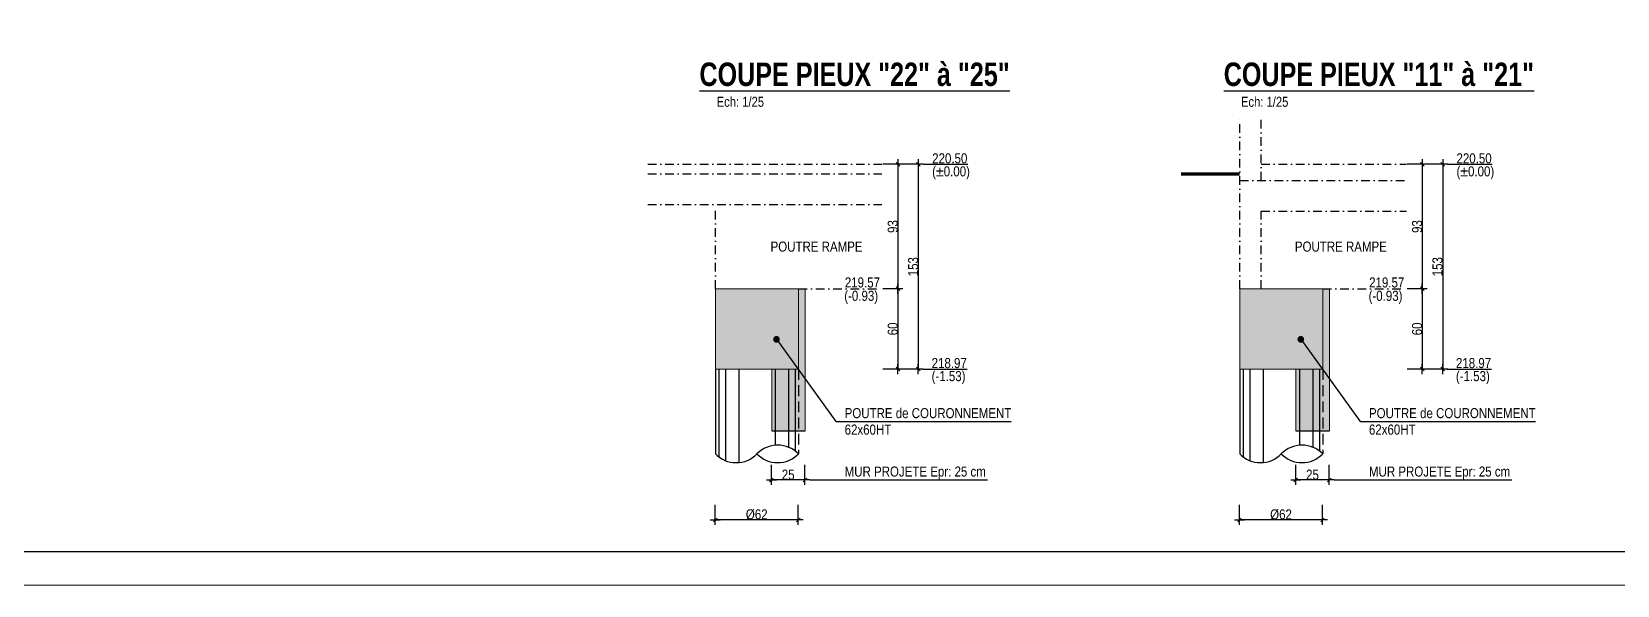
# Model space of a CAD drawing. Header units: centimetres. Extents: x 0 to 26456, y -12469 to -8269.
# Drawn here: x 19030 to 21399, y -12469 to -11642 of the extents above; entities that cross this region are included whole.
import ezdxf
from ezdxf.enums import TextEntityAlignment as Align

# ---------------------------------------------------------------- set-up
doc = ezdxf.new("R2010")
doc.units = ezdxf.units.CM
doc.header["$LTSCALE"] = 25.4
doc.header["$PDMODE"] = 1
doc.header["$PDSIZE"] = -2
doc.linetypes.add('CACHEX2', pattern=[19.05, 12.7, -6.35])
doc.linetypes.add('TIRETPTX2', pattern=[50.8, 25.4, -12.7, 0, -12.7])
for name, color, linetype in [('01_cote_gen', 4, 'Continuous'), ('01_linteaux', 2, 'Continuous'), ('01_poch_murs', 253, 'Continuous'), ('01_texte', 230, 'Continuous'), ('AA_COTES', 2, 'Continuous')]:
    doc.layers.add(name, color=color, linetype=linetype)
doc.layers.add('01_murs_coup', color=5, linetype='Continuous', lineweight=60)
doc.layers.add('01_PIEUX', color=5, linetype='Continuous', lineweight=60)
doc.styles.add('ARIAL NA', font='ARIALN.TTF')
doc.styles.add('impact', font='impact.ttf')
doc.styles.add('MATTE_TXT', font='arial.ttf')
doc.styles.add('STYLE2', font='ARIALN.TTF')
doc.dimstyles.new('JB25', dxfattribs={"dimscale": 0.1, "dimtxt": 150, "dimasz": 15, "dimexe": 0.1, "dimexo": 0.1, "dimgap": 0.09, "dimtad": 1, "dimdec": 1, "dimlfac": 0.5, "dimdsep": 46, "dimtxsty": 'STYLE2', "dimblk1": 'BOND_G', "dimblk2": 'BOND_D', "dimsah": 1, "dimcen": 1.5, "dimdle": 0.01, "dimse1": 1, "dimse2": 1, "dimclrd": 4, "dimclre": 2, "dimclrt": 6, "dimazin": 2, "dimtfac": 2.333333, "dimtdec": 1, "dimtix": 1, "dimtmove": 2, "dimatfit": 3, "dimldrblk": 'BOND_G', "dimfxl": 1, "dimtolj": 1, "dimtzin": 0, "dimarcsym": 0})

# ---------------------------------------------------------------- blocks, each defined once
blk = doc.blocks.new('BOND_G')
at = {"layer": 'AA_COTES', "color": 0}
for p, q in [((5, 0), (-5, 0)), ((1.8, 1.8), (-1.8, -1.8)), ((0, -5), (0, 15))]:
    blk.add_line(p, q, dxfattribs=at)
blk = doc.blocks.new('BOND_D')
at = {"layer": 'AA_COTES', "color": 0}
for p, q in [((5, 0), (-5, 0)), ((-1.8, -1.8), (1.8, 1.8)), ((0, 5), (0, -15))]:
    blk.add_line(p, q, dxfattribs=at)
blk = doc.blocks.new('*D282')
at = {"layer": '01_cote_gen', "color": 4, "lineweight": -2, "ltscale": 3, "transparency": 16777216}
blk.add_line((21107.9, -12027.6), (21107.9, -12144.6), dxfattribs=at)
at = {"layer": 'Defpoints', "color": 0, "ltscale": 3, "transparency": 16777216}
for p in [(21049.4, -12026.1), (20959.3, -12146.1), (21107.9, -12146.1)]:
    blk.add_point(p, dxfattribs=at)
at = {"layer": '01_cote_gen', "color": 4, "lineweight": -2, "ltscale": 3, "transparency": 16777216, "xscale": 1.5, "yscale": 1.5, "zscale": 1.5}
for name, p, rotation in [('BOND_G', (21107.9, -12026.1), 90), ('BOND_D', (21107.9, -12146.1), 270)]:
    blk.add_blockref(name, p, dxfattribs=dict(at, rotation=rotation))
at = {"layer": '01_cote_gen', "color": 6, "ltscale": 3, "transparency": 16777216, "insert": (21100.2, -12086.1), "char_height": 15, "attachment_point": 5, "rotation": 90, "style": 'STYLE2'}
blk.add_mtext('\\A1;60', dxfattribs=at)
blk = doc.blocks.new('*D280')
at = {"layer": '01_cote_gen', "color": 4, "lineweight": -2, "ltscale": 3, "transparency": 16777216}
blk.add_line((20957.4, -12371.5), (20836.4, -12371.5), dxfattribs=at)
at = {"layer": 'Defpoints', "color": 0, "ltscale": 3, "transparency": 16777216}
for p in [(20958.9, -12284.7), (20834.9, -12349), (20834.9, -12371.5)]:
    blk.add_point(p, dxfattribs=at)
at = {"layer": '01_cote_gen', "color": 4, "lineweight": -2, "ltscale": 3, "transparency": 16777216, "xscale": 1.5, "yscale": 1.5, "zscale": 1.5, "rotation": 180}
blk.add_blockref('BOND_D', (20834.9, -12371.5), dxfattribs=at)
at = {"layer": '01_cote_gen', "color": 4, "lineweight": -2, "ltscale": 3, "transparency": 16777216, "xscale": 1.5, "yscale": 1.5, "zscale": 1.5}
blk.add_blockref('BOND_G', (20958.9, -12371.5), dxfattribs=at)
at = {"layer": '01_cote_gen', "color": 6, "ltscale": 3, "transparency": 16777216, "insert": (20896.9, -12363.5), "char_height": 15, "attachment_point": 5, "style": 'STYLE2'}
blk.add_mtext('\\A1;%%C62', dxfattribs=at)
blk = doc.blocks.new('*D281')
at = {"layer": '01_cote_gen', "color": 4, "lineweight": -2, "ltscale": 3, "transparency": 16777216}
blk.add_line((20967.4, -12311.7), (20920.4, -12311.7), dxfattribs=at)
at = {"layer": 'Defpoints', "color": 0, "ltscale": 3, "transparency": 16777216}
for p in [(20918.9, -12289.2), (20968.9, -12289.2), (20918.9, -12311.7)]:
    blk.add_point(p, dxfattribs=at)
at = {"layer": '01_cote_gen', "color": 4, "lineweight": -2, "ltscale": 3, "transparency": 16777216, "xscale": 1.5, "yscale": 1.5, "zscale": 1.5, "rotation": 180}
blk.add_blockref('BOND_D', (20918.9, -12311.7), dxfattribs=at)
at = {"layer": '01_cote_gen', "color": 4, "lineweight": -2, "ltscale": 3, "transparency": 16777216, "xscale": 1.5, "yscale": 1.5, "zscale": 1.5}
blk.add_blockref('BOND_G', (20968.9, -12311.7), dxfattribs=at)
at = {"layer": '01_cote_gen', "color": 6, "ltscale": 3, "transparency": 16777216, "insert": (20943.9, -12304), "char_height": 15, "attachment_point": 5, "style": 'STYLE2'}
blk.add_mtext('\\A1;25', dxfattribs=at)
blk = doc.blocks.new('*D283')
at = {"layer": '01_cote_gen', "color": 4, "lineweight": -2, "ltscale": 3, "transparency": 16777216}
blk.add_line((21138.4, -11841.6), (21138.4, -12144.6), dxfattribs=at)
at = {"layer": 'Defpoints', "color": 0, "ltscale": 3, "transparency": 16777216}
for p in [(21084.2, -11840.1), (21115.4, -12146.1), (21138.4, -12146.1)]:
    blk.add_point(p, dxfattribs=at)
at = {"layer": '01_cote_gen', "color": 4, "lineweight": -2, "ltscale": 3, "transparency": 16777216, "xscale": 1.5, "yscale": 1.5, "zscale": 1.5}
for name, p, rotation in [('BOND_G', (21138.4, -11840.1), 90), ('BOND_D', (21138.4, -12146.1), 270)]:
    blk.add_blockref(name, p, dxfattribs=dict(at, rotation=rotation))
at = {"layer": '01_cote_gen', "color": 6, "ltscale": 3, "transparency": 16777216, "insert": (21130.7, -11993.1), "char_height": 15, "attachment_point": 5, "rotation": 90, "style": 'STYLE2'}
blk.add_mtext('\\A1;153', dxfattribs=at)
blk = doc.blocks.new('*D284')
at = {"layer": '01_cote_gen', "color": 4, "lineweight": -2, "ltscale": 3, "transparency": 16777216}
blk.add_line((21107.9, -11841.6), (21107.9, -12024.6), dxfattribs=at)
at = {"layer": 'Defpoints', "color": 0, "ltscale": 3, "transparency": 16777216}
for p in [(21115.9, -11840.1), (21095.2, -12026.1), (21107.9, -12026.1)]:
    blk.add_point(p, dxfattribs=at)
at = {"layer": '01_cote_gen', "color": 4, "lineweight": -2, "ltscale": 3, "transparency": 16777216, "xscale": 1.5, "yscale": 1.5, "zscale": 1.5}
for name, p, rotation in [('BOND_G', (21107.9, -11840.1), 90), ('BOND_D', (21107.9, -12026.1), 270)]:
    blk.add_blockref(name, p, dxfattribs=dict(at, rotation=rotation))
at = {"layer": '01_cote_gen', "color": 6, "ltscale": 3, "transparency": 16777216, "insert": (21100.2, -11933.1), "char_height": 15, "attachment_point": 5, "rotation": 90, "style": 'STYLE2'}
blk.add_mtext('\\A1;93', dxfattribs=at)
blk = doc.blocks.new('*D309')
at = {"layer": '01_cote_gen', "color": 4, "lineweight": -2, "ltscale": 3, "transparency": 16777216}
blk.add_line((20324.6, -12027.6), (20324.6, -12144.6), dxfattribs=at)
at = {"layer": 'Defpoints', "color": 0, "ltscale": 3, "transparency": 16777216}
for p in [(20266, -12026.1), (20175.9, -12146.1), (20324.6, -12146.1)]:
    blk.add_point(p, dxfattribs=at)
at = {"layer": '01_cote_gen', "color": 4, "lineweight": -2, "ltscale": 3, "transparency": 16777216, "xscale": 1.5, "yscale": 1.5, "zscale": 1.5}
for name, p, rotation in [('BOND_G', (20324.6, -12026.1), 90), ('BOND_D', (20324.6, -12146.1), 270)]:
    blk.add_blockref(name, p, dxfattribs=dict(at, rotation=rotation))
at = {"layer": '01_cote_gen', "color": 6, "ltscale": 3, "transparency": 16777216, "insert": (20316.9, -12086.1), "char_height": 15, "attachment_point": 5, "rotation": 90, "style": 'STYLE2'}
blk.add_mtext('\\A1;60', dxfattribs=at)
blk = doc.blocks.new('*D306')
at = {"layer": '01_cote_gen', "color": 4, "lineweight": -2, "ltscale": 3, "transparency": 16777216}
blk.add_line((20174.1, -12371.5), (20053.1, -12371.5), dxfattribs=at)
at = {"layer": 'Defpoints', "color": 0, "ltscale": 3, "transparency": 16777216}
for p in [(20175.6, -12284.7), (20051.6, -12349), (20051.6, -12371.5)]:
    blk.add_point(p, dxfattribs=at)
at = {"layer": '01_cote_gen', "color": 4, "lineweight": -2, "ltscale": 3, "transparency": 16777216, "xscale": 1.5, "yscale": 1.5, "zscale": 1.5, "rotation": 180}
blk.add_blockref('BOND_D', (20051.6, -12371.5), dxfattribs=at)
at = {"layer": '01_cote_gen', "color": 4, "lineweight": -2, "ltscale": 3, "transparency": 16777216, "xscale": 1.5, "yscale": 1.5, "zscale": 1.5}
blk.add_blockref('BOND_G', (20175.6, -12371.5), dxfattribs=at)
at = {"layer": '01_cote_gen', "color": 6, "ltscale": 3, "transparency": 16777216, "insert": (20113.6, -12363.5), "char_height": 15, "attachment_point": 5, "style": 'STYLE2'}
blk.add_mtext('\\A1;%%C62', dxfattribs=at)
blk = doc.blocks.new('*D307')
at = {"layer": '01_cote_gen', "color": 4, "lineweight": -2, "ltscale": 3, "transparency": 16777216}
blk.add_line((20184.1, -12311.7), (20137.1, -12311.7), dxfattribs=at)
at = {"layer": 'Defpoints', "color": 0, "ltscale": 3, "transparency": 16777216}
for p in [(20135.6, -12289.2), (20185.6, -12289.2), (20135.6, -12311.7)]:
    blk.add_point(p, dxfattribs=at)
at = {"layer": '01_cote_gen', "color": 4, "lineweight": -2, "ltscale": 3, "transparency": 16777216, "xscale": 1.5, "yscale": 1.5, "zscale": 1.5, "rotation": 180}
blk.add_blockref('BOND_D', (20135.6, -12311.7), dxfattribs=at)
at = {"layer": '01_cote_gen', "color": 4, "lineweight": -2, "ltscale": 3, "transparency": 16777216, "xscale": 1.5, "yscale": 1.5, "zscale": 1.5}
blk.add_blockref('BOND_G', (20185.6, -12311.7), dxfattribs=at)
at = {"layer": '01_cote_gen', "color": 6, "ltscale": 3, "transparency": 16777216, "insert": (20160.6, -12304), "char_height": 15, "attachment_point": 5, "style": 'STYLE2'}
blk.add_mtext('\\A1;25', dxfattribs=at)
blk = doc.blocks.new('*D310')
at = {"layer": '01_cote_gen', "color": 4, "lineweight": -2, "ltscale": 3, "transparency": 16777216}
blk.add_line((20355, -11841.6), (20355, -12144.6), dxfattribs=at)
at = {"layer": 'Defpoints', "color": 0, "ltscale": 3, "transparency": 16777216}
for p in [(20300.8, -11840.1), (20332.1, -12146.1), (20355, -12146.1)]:
    blk.add_point(p, dxfattribs=at)
at = {"layer": '01_cote_gen', "color": 4, "lineweight": -2, "ltscale": 3, "transparency": 16777216, "xscale": 1.5, "yscale": 1.5, "zscale": 1.5}
for name, p, rotation in [('BOND_G', (20355, -11840.1), 90), ('BOND_D', (20355, -12146.1), 270)]:
    blk.add_blockref(name, p, dxfattribs=dict(at, rotation=rotation))
at = {"layer": '01_cote_gen', "color": 6, "ltscale": 3, "transparency": 16777216, "insert": (20347.4, -11993.1), "char_height": 15, "attachment_point": 5, "rotation": 90, "style": 'STYLE2'}
blk.add_mtext('\\A1;153', dxfattribs=at)
blk = doc.blocks.new('*D308')
at = {"layer": '01_cote_gen', "color": 4, "lineweight": -2, "ltscale": 3, "transparency": 16777216}
blk.add_line((20324.6, -11841.6), (20324.6, -12024.6), dxfattribs=at)
at = {"layer": 'Defpoints', "color": 0, "ltscale": 3, "transparency": 16777216}
for p in [(20332.5, -11840.1), (20311.9, -12026.1), (20324.6, -12026.1)]:
    blk.add_point(p, dxfattribs=at)
at = {"layer": '01_cote_gen', "color": 4, "lineweight": -2, "ltscale": 3, "transparency": 16777216, "xscale": 1.5, "yscale": 1.5, "zscale": 1.5}
for name, p, rotation in [('BOND_G', (20324.6, -11840.1), 90), ('BOND_D', (20324.6, -12026.1), 270)]:
    blk.add_blockref(name, p, dxfattribs=dict(at, rotation=rotation))
at = {"layer": '01_cote_gen', "color": 6, "ltscale": 3, "transparency": 16777216, "insert": (20316.9, -11933.1), "char_height": 15, "attachment_point": 5, "rotation": 90, "style": 'STYLE2'}
blk.add_mtext('\\A1;93', dxfattribs=at)

msp = doc.modelspace()

# ---------------------------------------------------------------- hatches: boundary and pattern name
at = {"layer": '01_poch_murs', "ltscale": 3}
h = msp.add_hatch(color=256, dxfattribs=at)
h.dxf.hatch_style = 1
h.paths.add_polyline_path([(20175.94, -12026.07), (20051.94, -12026.07), (20051.94, -12146.07), (20175.94, -12146.07)])
h.paths.add_polyline_path([(20160.94, -12146.07), (20140.94, -12146.07), (20140.94, -12238.66), (20160.94, -12238.66)])
h.paths.add_polyline_path([(20170.94, -12146.07), (20160.94, -12146.07), (20160.94, -12238.66), (20170.94, -12238.66)])
h.paths.add_polyline_path([(20185.94, -12026.07), (20175.94, -12026.07), (20175.94, -12146.07), (20170.94, -12146.07), (20170.94, -12238.66), (20185.94, -12238.66)])
h.paths.add_polyline_path([(20140.94, -12146.07), (20135.94, -12146.07), (20135.94, -12238.66), (20140.94, -12238.66)])
h = msp.add_hatch(color=256, dxfattribs=at)
h.dxf.hatch_style = 1
h.paths.add_polyline_path([(20959.26, -12026.07), (20835.26, -12026.07), (20835.26, -12146.07), (20959.26, -12146.07)])
h.paths.add_polyline_path([(20944.26, -12146.07), (20924.26, -12146.07), (20924.26, -12238.66), (20944.26, -12238.66)])
h.paths.add_polyline_path([(20954.26, -12146.07), (20944.26, -12146.07), (20944.26, -12238.66), (20954.26, -12238.66)])
h.paths.add_polyline_path([(20969.26, -12026.07), (20959.26, -12026.07), (20959.26, -12146.07), (20954.26, -12146.07), (20954.26, -12238.66), (20969.26, -12238.66)])
h.paths.add_polyline_path([(20924.26, -12146.07), (20919.26, -12146.07), (20919.26, -12238.66), (20924.26, -12238.66)])

# ---------------------------------------------------------------- linework, layer by layer
at = {"layer": '01_linteaux', "linetype": 'TIRETPTX2', "ltscale": 0.02}
for p, q in [((20835.26, -12026.07), (20835.26, -11773.4)), ((20867.26, -11864.07), (20867.26, -11773.4)), ((19951.05, -11840.07), (20300.84, -11840.07)), ((20867.26, -11840.07), (21084.16, -11840.07)), ((19951.05, -11854.07), (20300.84, -11854.07)), ((20835.26, -11864.07), (21084.16, -11864.07)), ((19951.05, -11900.07), (20300.84, -11900.07)), ((20051.94, -12026.07), (20051.94, -11900.07)), ((20867.26, -11910.07), (21084.16, -11910.07)), ((20867.26, -12026.07), (20867.26, -11910.07)), ((20175.94, -12026.07), (20300.84, -12026.07)), ((20959.26, -12026.07), (21084.16, -12026.07))]:
    msp.add_line(p, q, dxfattribs=at)
at = {"layer": '01_linteaux'}
for p, q in [((20051.94, -12146.07), (20051.94, -12272.9)), ((20835.26, -12146.07), (20835.26, -12272.9))]:
    msp.add_line(p, q, dxfattribs=at)
at = {"layer": '01_linteaux', "linetype": 'CACHEX2', "ltscale": 0.05}
for p, q in [((20175.94, -12146.07), (20175.94, -12272.9)), ((20959.26, -12146.07), (20959.26, -12272.9))]:
    msp.add_line(p, q, dxfattribs=at)
at = {"layer": '01_linteaux', "const_width": 5}
msp.add_lwpolyline([(20835.26, -11854.59), (20747.55, -11854.59)], dxfattribs=at)
at = {"layer": '01_linteaux'}
for centre, start, end in [((20144.94, -12303.04), 44.19387, 135.80613), ((20928.26, -12303.04), 44.19387, 135.80613), ((20082.94, -12242.76), 224.19387, 315.80613), ((20144.94, -12242.76), 224.19387, 315.80613), ((20866.26, -12242.76), 224.19387, 315.80613), ((20928.26, -12242.76), 224.19387, 315.80613)]:
    msp.add_arc(centre, 43.24, start, end, dxfattribs=at)
at = {"layer": '01_linteaux', "color": 5, "linetype": 'TIRETPTX2', "ltscale": 0.1}
msp.add_open_spline([(18921.24, -11693.5), (19075.54, -11164.79), (19229.84, -10636.08)], degree=2, dxfattribs=at)
at = {"layer": '01_murs_coup', "linetype": 'Continuous', "lineweight": 5}
msp.add_line((25405.97, -12469.29), (13955.97, -12469.29), dxfattribs=at)
at = {"layer": '01_PIEUX', "linetype": 'Continuous', "lineweight": 5}
for p, q in [((20051.94, -12026.07), (20185.94, -12026.07)), ((20051.94, -12026.07), (20051.94, -12146.07)), ((20175.94, -12146.07), (20175.94, -12026.07)), ((20185.94, -12026.07), (20185.94, -12238.66)), ((20835.26, -12026.07), (20969.26, -12026.07)), ((20835.26, -12026.07), (20835.26, -12146.07)), ((20959.26, -12146.07), (20959.26, -12026.07)), ((20969.26, -12026.07), (20969.26, -12238.66)), ((20051.94, -12146.07), (20175.94, -12146.07)), ((20135.94, -12146.07), (20135.94, -12238.66)), ((20835.26, -12146.07), (20959.26, -12146.07)), ((20919.26, -12146.07), (20919.26, -12238.66))]:
    msp.add_line(p, q, dxfattribs=at)
at = {"layer": '01_poch_murs'}
for p, q in [((20056.94, -12146.07), (20056.94, -12277.31)), ((20066.94, -12146.07), (20066.94, -12282.93)), ((20086.94, -12146.07), (20086.94, -12285.81)), ((20140.94, -12146.07), (20140.94, -12259.99)), ((20160.94, -12146.07), (20160.94, -12262.87)), ((20170.94, -12146.07), (20170.94, -12268.49)), ((20840.26, -12146.07), (20840.26, -12277.31)), ((20850.26, -12146.07), (20850.26, -12282.93)), ((20870.26, -12146.07), (20870.26, -12285.81)), ((20924.26, -12146.07), (20924.26, -12259.99)), ((20944.26, -12146.07), (20944.26, -12262.87)), ((20954.26, -12146.07), (20954.26, -12268.49))]:
    msp.add_line(p, q, dxfattribs=at)
at = {"layer": '01_poch_murs', "ltscale": 3}
for p, q in [((20135.94, -12238.66), (20185.94, -12238.66)), ((20919.26, -12238.66), (20969.26, -12238.66))]:
    msp.add_line(p, q, dxfattribs=at)
at = {"layer": '01_texte'}
for p, q in [((20362.53, -11840.07), (20428.86, -11840.07)), ((21145.85, -11840.07), (21212.18, -11840.07)), ((20143.14, -12101.66), (20231.68, -12224.42)), ((20926.46, -12101.66), (21015, -12224.42)), ((20361.73, -12146.07), (20428.05, -12146.07)), ((21145.05, -12146.07), (21211.37, -12146.07)), ((20231.68, -12224.42), (20493.85, -12224.42)), ((21015, -12224.42), (21277.17, -12224.42)), ((20193.11, -12311.7), (20458.38, -12311.7)), ((20976.43, -12311.7), (21241.7, -12311.7)), ((25405.97, -12419.29), (14005.97, -12419.29))]:
    msp.add_line(p, q, dxfattribs=at)
at = {"layer": '01_texte', "const_width": 5}
for points in [[(20140.64, -12101.66, 1), (20145.64, -12101.66, 1)], [(20923.96, -12101.66, 1), (20928.96, -12101.66, 1)]]:
    msp.add_lwpolyline(points, format="xyb", close=True, dxfattribs=at)

# ---------------------------------------------------------------- texts
at = {"layer": '01_texte', "style": 'impact'}
for s, p in [('%%UCOUPE PIEUX "22" à "25"', (20259.79, -11733.52)), ('%%UCOUPE PIEUX "11" à "21"', (21043.11, -11733.52))]:
    msp.add_text(s, height=35, dxfattribs=at).set_placement(p, align=Align.BOTTOM_CENTER)
at = {"layer": '01_texte', "style": 'MATTE_TXT', "width": 0.8}
for p in [(20089.16, -11758.64), (20872.48, -11758.64)]:
    msp.add_text('Ech: 1/25', height=15, dxfattribs=at).set_placement(p, align=Align.BOTTOM_CENTER)
at = {"layer": '01_texte', "style": 'ARIAL NA'}
for s, p in [('220.50', (20375.74, -11838.62)), ('(%%P0.00)', (20375.74, -11858.1)), ('220.50', (21159.06, -11838.62)), ('(%%P0.00)', (21159.06, -11858.1)), ('POUTRE RAMPE', (20134.27, -11970.59)), ('POUTRE RAMPE', (20917.59, -11970.59)), ('219.57', (20245.25, -12024.13)), ('219.57', (21028.57, -12024.13)), ('(-0.93)', (20244.38, -12044.1)), ('(-0.93)', (21027.71, -12044.1)), ('218.97', (20374.93, -12144.62)), ('(-1.53)', (20374.93, -12164.1)), ('218.97', (21158.25, -12144.62)), ('(-1.53)', (21158.25, -12164.1)), ('POUTRE de COURONNEMENT', (20244.94, -12219.46)), ('POUTRE de COURONNEMENT', (21028.26, -12219.46)), ('62x60HT', (20244.94, -12244.07)), ('62x60HT', (21028.26, -12244.07)), ('MUR PROJETE Epr: 25 cm', (20244.94, -12306.74)), ('MUR PROJETE Epr: 25 cm', (21028.26, -12306.74))]:
    msp.add_text(s, height=15, dxfattribs=at).set_placement(p)

# ---------------------------------------------------------------- dimensions: what is measured, and where the dimension line sits
at = {"layer": '01_cote_gen', "ltscale": 3}
for base, p1, p2, picture, middle in [((20355.03, -12146.07), (20300.84, -11840.07), (20332.09, -12146.07), '*D310', (20347.37, -11993.07)), ((20324.59, -12026.07), (20332.53, -11840.07), (20311.89, -12026.07), '*D308', (20316.92, -11933.07)), ((21138.35, -12146.07), (21084.16, -11840.07), (21115.41, -12146.07), '*D283', (21130.69, -11993.07)), ((21107.91, -12026.07), (21115.85, -11840.07), (21095.21, -12026.07), '*D284', (21100.24, -11933.07)), ((20324.59, -12146.07), (20266.04, -12026.07), (20175.94, -12146.07), '*D309', (20316.92, -12086.07)), ((21107.91, -12146.07), (21049.36, -12026.07), (20959.26, -12146.07), '*D282', (21100.24, -12086.07))]:
    dim = msp.add_linear_dim(base=base, p1=p1, p2=p2, angle=90, dimstyle='JB25', dxfattribs=at)
    dim.commit()
    dim.dimension.update_dxf_attribs({"geometry": picture, "text_midpoint": middle})
for base, p1, p2, picture, middle in [((20051.61, -12371.54), (20175.61, -12284.74), (20051.61, -12349.04), '*D306', (20113.61, -12363.46)), ((20834.93, -12371.54), (20958.93, -12284.74), (20834.93, -12349.04), '*D280', (20896.93, -12363.46))]:
    dim = msp.add_linear_dim(base=base, p1=p1, p2=p2, text='%%C62', dimstyle='JB25', dxfattribs=at)
    dim.commit()
    dim.dimension.update_dxf_attribs({"geometry": picture, "text_midpoint": middle})
for base, p1, p2, picture, middle in [((20135.61, -12311.7), (20185.61, -12289.2), (20135.61, -12289.2), '*D307', (20160.61, -12304.04)), ((20918.93, -12311.7), (20968.93, -12289.2), (20918.93, -12289.2), '*D281', (20943.93, -12304.04))]:
    dim = msp.add_linear_dim(base=base, p1=p1, p2=p2, dimstyle='JB25', dxfattribs=at)
    dim.commit()
    dim.dimension.update_dxf_attribs({"geometry": picture, "text_midpoint": middle})

doc.saveas('drawing.dxf')
